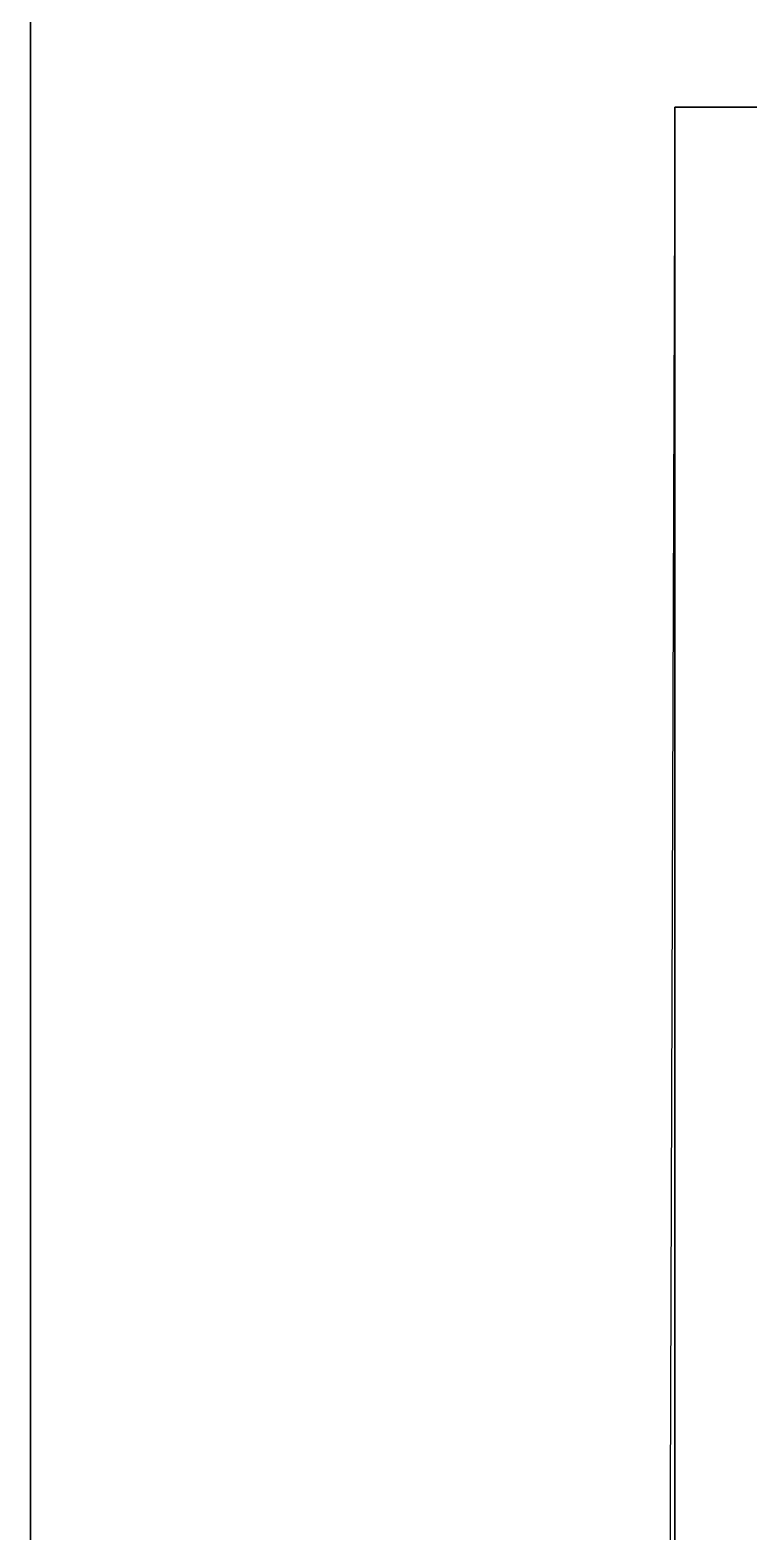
# Model space of a CAD drawing. Header units: millimetres. Extents: x 1143 to 39838, y 578 to 35727.
# Drawn here: x 23689 to 25139, y 27363 to 30395 of the extents above; entities that cross this region are included whole.
import ezdxf

# ---------------------------------------------------------------- set-up
doc = ezdxf.new("R2010")
doc.units = ezdxf.units.MM
for name, color, linetype in [('JJ', 8, 'Continuous'), ('PUB_WINDW', 7, 'Continuous'), ('WALL', 255, 'Continuous'), ('WINDOW', 2, 'Continuous')]:
    doc.layers.add(name, color=color, linetype=linetype)
doc.styles.add('DIM_FONT', font='SIMPLEX', dxfattribs={"width": 0.8})
doc.styles.get("Standard").update_dxf_attribs({"font": 'arial.ttf'})

# ---------------------------------------------------------------- blocks, each defined once
blk = doc.blocks.new('1T4F81聚福元')
blk.add_line((-1500, 300), (-1500, 3100))
at = {"layer": 'WALL'}
for p, q in [((-200, 800), (-200, -4400)), ((-200, 800), (0, 800)), ((0, 800), (-200, 800)), ((-1500, -2000), (-1500, 300)), ((-1500, -4400), (-1500, -2000))]:
    blk.add_line(p, q, dxfattribs=at)
at = {"layer": 'WINDOW'}
blk.add_lwpolyline([(4600, -1000), (0, -1000), (0, 800), (-200, 800), (-216, -4000), (-1500, -4000), (-1500, 3100), (-1500, 3100), (-1700, 3100), (-1700, 1300), (-8900, 1300), (-8900, -2300), (-10200, -2300), (-10200, 800), (-10400, 800), (-10400, -1000), (-18300, -1000)], dxfattribs=at)
for points in [[(-10300, -1000), (-10200, -1000), (-10200, -4400), (-8900, -4400), (-8900, 1300), (-1500, 1300), (-1500, -4400), (-200, -4400), (-100, -4400), (-100, -7500), (-10300, -7500)], [(-100, -4400), (-200, -4400), (-200, 800), (0, 800), (0, -1000), (7200, -1000), (7200, -10200), (7200, -10300), (1326, -10300), (1326, -11600), (-1616, -11600), (-1616, -9600), (-2816, -9600), (-2816, -7600), (-2816, -7500), (-100, -7500)]]:
    blk.add_lwpolyline(points, close=True, dxfattribs=at)
at = {"style": 'DIM_FONT', "oblique": -180, "text_generation_flag": 4, "width": 0.8, "flags": 9}
for tag, p, rotation in [('XSIZE', (1326.3, -15051.1), 135), ('YSIZE', (1326.3, -15051.1), 135), ('XSIZE', (3900.1, -18100), 45), ('YSIZE', (3900.1, -18100), 45)]:
    blk.add_attdef(tag, p, '', height=0.5, rotation=rotation, dxfattribs=at)
at = {"layer": 'JJ', "oblique": -180, "text_generation_flag": 4, "width": 0.8, "flags": 9}
for p in [(1764.7, -14093.6), (2339, -19893.8)]:
    blk.add_attdef('XSIZE', p, '', height=0.441, dxfattribs=at)
blk.add_attdef('XSIZE', (-13521.8, -18540), '', height=0.441, rotation=90, dxfattribs=at)

msp = doc.modelspace()

# ---------------------------------------------------------------- block references
at = {"layer": 'PUB_WINDW'}
msp.add_blockref('1T4F81聚福元', (25189.3, 29439.1), dxfattribs=at)

doc.saveas('drawing.dxf')
